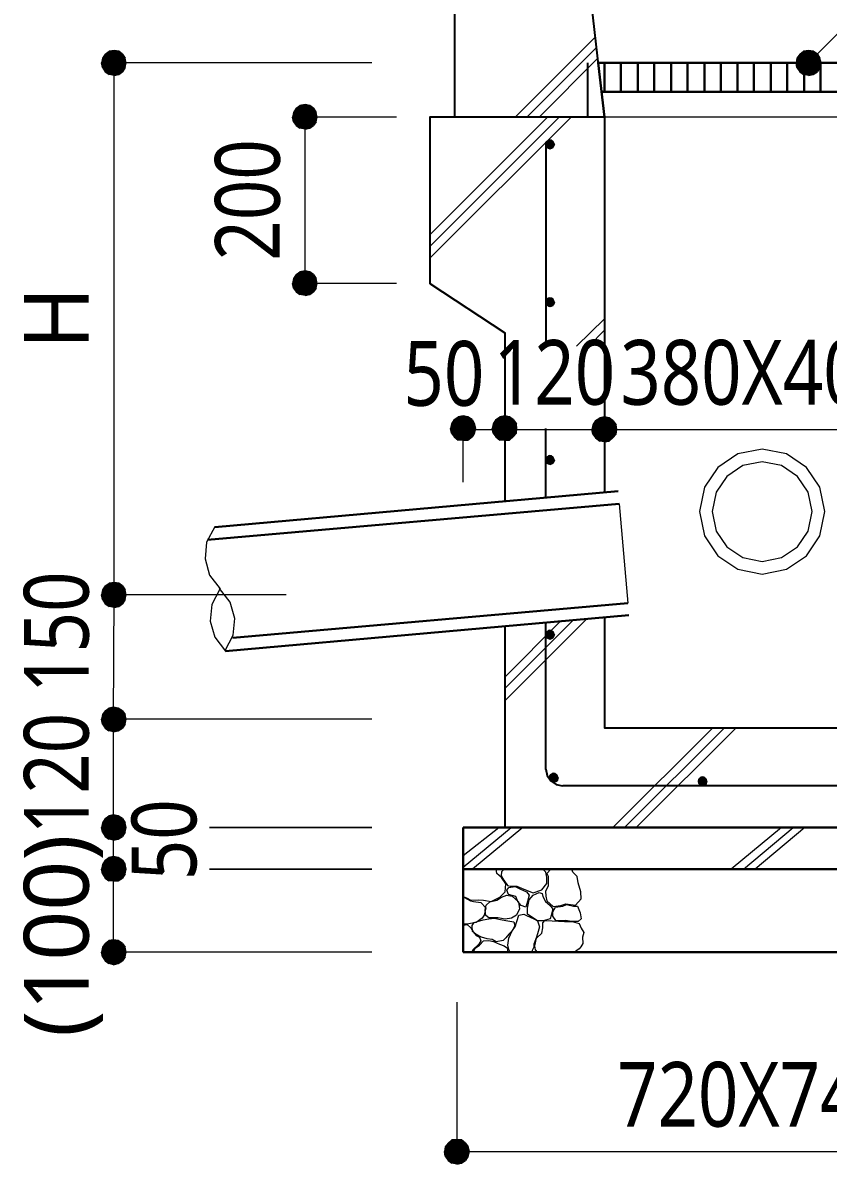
# Model space of a CAD drawing. Header units: millimetres. Extents: x 0 to 420, y 0 to 297.
# Drawn here: x 220.44 to 252.72, y 56.83 to 102.61 of the extents above; entities that cross this region are included whole.
import ezdxf
from ezdxf.enums import TextEntityAlignment as Align

# ---------------------------------------------------------------- set-up
doc = ezdxf.new("R2010")
doc.units = ezdxf.units.MM
doc.styles.add('kst32b', font='NotoSansJP-Variable.ttf')

msp = doc.modelspace()

# ---------------------------------------------------------------- hatches: boundary and pattern name
h = msp.add_hatch(color=7)
h.paths.add_polyline_path([(223.626, 101.198), (223.584, 101.007), (224.092, 101.007), (223.626, 101.198)])
h.paths.add_polyline_path([(223.584, 101.007), (224.092, 101.007), (223.626, 100.817), (223.584, 101.007)])
h.paths.add_polyline_path([(224.092, 101.007), (223.626, 100.817), (223.732, 100.647), (224.092, 101.007)])
h = msp.add_hatch(color=7)
h.paths.add_polyline_path([(224.092, 101.494), (223.901, 101.473), (224.092, 101.007), (224.092, 101.494)])
h.paths.add_polyline_path([(223.901, 101.473), (224.092, 101.007), (223.732, 101.346), (223.901, 101.473)])
h.paths.add_polyline_path([(224.092, 101.007), (223.732, 101.346), (223.626, 101.198), (224.092, 101.007)])
for points in [[(224.282, 101.473), (224.092, 101.494), (224.092, 101.007), (224.282, 101.473)], [(252.116, 101.473), (251.926, 101.494), (251.926, 101.007), (252.116, 101.473)], [(231.944, 99.293), (231.754, 99.335), (231.754, 98.827), (231.944, 99.293)], [(231.944, 92.625), (231.754, 92.668), (231.754, 92.16), (231.944, 92.625)], [(238.273, 86.804), (238.083, 86.847), (238.083, 86.339), (238.273, 86.804)], [(239.945, 86.804), (239.755, 86.847), (239.755, 86.339), (239.945, 86.804)], [(243.946, 86.762), (243.755, 86.804), (243.755, 86.296), (243.946, 86.762)], [(224.282, 80.137), (224.092, 80.158), (224.092, 79.671), (224.282, 80.137)], [(224.261, 75.121), (224.07, 75.163), (224.07, 74.676), (224.261, 75.121)], [(224.261, 70.803), (224.07, 70.845), (224.07, 70.337), (224.261, 70.803)], [(224.261, 69.13), (224.07, 69.173), (224.07, 68.665), (224.261, 69.13)], [(224.261, 65.807), (224.07, 65.828), (224.07, 65.341), (224.261, 65.807)], [(238.019, 57.806), (237.829, 57.827), (237.829, 57.34), (238.019, 57.806)]]:
    msp.add_hatch(color=7).paths.add_polyline_path(points)
h = msp.add_hatch(color=7)
h.paths.add_polyline_path([(224.578, 101.007), (224.536, 101.198), (224.092, 101.007), (224.578, 101.007)])
h.paths.add_polyline_path([(224.536, 101.198), (224.092, 101.007), (224.43, 101.346), (224.536, 101.198)])
h.paths.add_polyline_path([(224.092, 101.007), (224.43, 101.346), (224.282, 101.473), (224.092, 101.007)])
h = msp.add_hatch(color=7)
h.paths.add_polyline_path([(251.46, 101.198), (251.439, 101.007), (251.926, 101.007), (251.46, 101.198)])
h.paths.add_polyline_path([(251.439, 101.007), (251.926, 101.007), (251.46, 100.817), (251.439, 101.007)])
h.paths.add_polyline_path([(251.926, 101.007), (251.46, 100.817), (251.587, 100.647), (251.926, 101.007)])
h = msp.add_hatch(color=7)
h.paths.add_polyline_path([(251.926, 101.494), (251.735, 101.473), (251.926, 101.007), (251.926, 101.494)])
h.paths.add_polyline_path([(251.735, 101.473), (251.926, 101.007), (251.587, 101.346), (251.735, 101.473)])
h.paths.add_polyline_path([(251.926, 101.007), (251.587, 101.346), (251.46, 101.198), (251.926, 101.007)])
h = msp.add_hatch(color=7)
h.paths.add_polyline_path([(252.434, 101.007), (252.391, 101.198), (251.926, 101.007), (252.434, 101.007)])
h.paths.add_polyline_path([(252.391, 101.198), (251.926, 101.007), (252.286, 101.346), (252.391, 101.198)])
h.paths.add_polyline_path([(251.926, 101.007), (252.286, 101.346), (252.116, 101.473), (251.926, 101.007)])
h = msp.add_hatch(color=7)
h.paths.add_polyline_path([(223.732, 100.647), (223.901, 100.542), (224.092, 101.007), (223.732, 100.647)])
h.paths.add_polyline_path([(223.901, 100.542), (224.092, 101.007), (224.092, 100.499), (223.901, 100.542)])
h.paths.add_polyline_path([(224.092, 101.007), (224.092, 100.499), (224.282, 100.542), (224.092, 101.007)])
h = msp.add_hatch(color=7)
h.paths.add_polyline_path([(224.282, 100.542), (224.43, 100.647), (224.092, 101.007), (224.282, 100.542)])
h.paths.add_polyline_path([(224.43, 100.647), (224.092, 101.007), (224.536, 100.817), (224.43, 100.647)])
h.paths.add_polyline_path([(224.092, 101.007), (224.536, 100.817), (224.578, 101.007), (224.092, 101.007)])
h = msp.add_hatch(color=7)
h.paths.add_polyline_path([(251.587, 100.647), (251.735, 100.542), (251.926, 101.007), (251.587, 100.647)])
h.paths.add_polyline_path([(251.735, 100.542), (251.926, 101.007), (251.926, 100.499), (251.735, 100.542)])
h.paths.add_polyline_path([(251.926, 101.007), (251.926, 100.499), (252.116, 100.542), (251.926, 101.007)])
h = msp.add_hatch(color=7)
h.paths.add_polyline_path([(252.116, 100.542), (252.286, 100.647), (251.926, 101.007), (252.116, 100.542)])
h.paths.add_polyline_path([(252.286, 100.647), (251.926, 101.007), (252.391, 100.817), (252.286, 100.647)])
h.paths.add_polyline_path([(251.926, 101.007), (252.391, 100.817), (252.434, 101.007), (251.926, 101.007)])
h = msp.add_hatch(color=7)
h.paths.add_polyline_path([(231.754, 99.335), (231.542, 99.293), (231.754, 98.827), (231.754, 99.335)])
h.paths.add_polyline_path([(231.542, 99.293), (231.754, 98.827), (231.394, 99.187), (231.542, 99.293)])
h.paths.add_polyline_path([(231.754, 98.827), (231.394, 99.187), (231.288, 99.018), (231.754, 98.827)])
h = msp.add_hatch(color=7)
h.paths.add_polyline_path([(231.288, 99.018), (231.246, 98.827), (231.754, 98.827), (231.288, 99.018)])
h.paths.add_polyline_path([(231.246, 98.827), (231.754, 98.827), (231.288, 98.637), (231.246, 98.827)])
h.paths.add_polyline_path([(231.754, 98.827), (231.288, 98.637), (231.394, 98.488), (231.754, 98.827)])
h = msp.add_hatch(color=7)
h.paths.add_polyline_path([(232.241, 98.827), (232.198, 99.018), (231.754, 98.827), (232.241, 98.827)])
h.paths.add_polyline_path([(232.198, 99.018), (231.754, 98.827), (232.093, 99.187), (232.198, 99.018)])
h.paths.add_polyline_path([(231.754, 98.827), (232.093, 99.187), (231.944, 99.293), (231.754, 98.827)])
h = msp.add_hatch(color=7)
h.paths.add_polyline_path([(231.394, 98.488), (231.542, 98.383), (231.754, 98.827), (231.394, 98.488)])
h.paths.add_polyline_path([(231.542, 98.383), (231.754, 98.827), (231.754, 98.34), (231.542, 98.383)])
h.paths.add_polyline_path([(231.754, 98.827), (231.754, 98.34), (231.944, 98.383), (231.754, 98.827)])
h = msp.add_hatch(color=7)
h.paths.add_polyline_path([(231.944, 98.383), (232.093, 98.488), (231.754, 98.827), (231.944, 98.383)])
h.paths.add_polyline_path([(232.093, 98.488), (231.754, 98.827), (232.198, 98.637), (232.093, 98.488)])
h.paths.add_polyline_path([(231.754, 98.827), (232.198, 98.637), (232.241, 98.827), (231.754, 98.827)])
h = msp.add_hatch(color=7)
h.paths.add_polyline_path([(241.469, 97.854), (241.406, 97.727), (241.575, 97.727), (241.469, 97.854)])
h.paths.add_polyline_path([(241.406, 97.727), (241.575, 97.727), (241.469, 97.621), (241.406, 97.727)])
h.paths.add_polyline_path([(241.575, 97.727), (241.469, 97.621), (241.575, 97.557), (241.575, 97.727)])
h = msp.add_hatch(color=7)
h.paths.add_polyline_path([(241.745, 97.727), (241.702, 97.854), (241.575, 97.727), (241.745, 97.727)])
h.paths.add_polyline_path([(241.702, 97.854), (241.575, 97.727), (241.575, 97.896), (241.702, 97.854)])
h.paths.add_polyline_path([(241.575, 97.727), (241.575, 97.896), (241.469, 97.854), (241.575, 97.727)])
h = msp.add_hatch(color=7)
h.paths.add_polyline_path([(241.575, 97.557), (241.702, 97.621), (241.575, 97.727), (241.575, 97.557)])
h.paths.add_polyline_path([(241.702, 97.621), (241.575, 97.727), (241.745, 97.727), (241.702, 97.621)])
h = msp.add_hatch(color=7)
h.paths.add_polyline_path([(231.754, 92.668), (231.542, 92.625), (231.754, 92.16), (231.754, 92.668)])
h.paths.add_polyline_path([(231.542, 92.625), (231.754, 92.16), (231.394, 92.52), (231.542, 92.625)])
h.paths.add_polyline_path([(231.754, 92.16), (231.394, 92.52), (231.288, 92.35), (231.754, 92.16)])
h = msp.add_hatch(color=7)
h.paths.add_polyline_path([(232.241, 92.16), (232.198, 92.35), (231.754, 92.16), (232.241, 92.16)])
h.paths.add_polyline_path([(232.198, 92.35), (231.754, 92.16), (232.093, 92.52), (232.198, 92.35)])
h.paths.add_polyline_path([(231.754, 92.16), (232.093, 92.52), (231.944, 92.625), (231.754, 92.16)])
h = msp.add_hatch(color=7)
h.paths.add_polyline_path([(231.288, 92.35), (231.246, 92.16), (231.754, 92.16), (231.288, 92.35)])
h.paths.add_polyline_path([(231.246, 92.16), (231.754, 92.16), (231.288, 91.969), (231.246, 92.16)])
h.paths.add_polyline_path([(231.754, 92.16), (231.288, 91.969), (231.394, 91.821), (231.754, 92.16)])
h = msp.add_hatch(color=7)
h.paths.add_polyline_path([(231.394, 91.821), (231.542, 91.715), (231.754, 92.16), (231.394, 91.821)])
h.paths.add_polyline_path([(231.542, 91.715), (231.754, 92.16), (231.754, 91.673), (231.542, 91.715)])
h.paths.add_polyline_path([(231.754, 92.16), (231.754, 91.673), (231.944, 91.715), (231.754, 92.16)])
h = msp.add_hatch(color=7)
h.paths.add_polyline_path([(231.944, 91.715), (232.093, 91.821), (231.754, 92.16), (231.944, 91.715)])
h.paths.add_polyline_path([(232.093, 91.821), (231.754, 92.16), (232.198, 91.969), (232.093, 91.821)])
h.paths.add_polyline_path([(231.754, 92.16), (232.198, 91.969), (232.241, 92.16), (231.754, 92.16)])
h = msp.add_hatch(color=7)
h.paths.add_polyline_path([(241.745, 91.398), (241.702, 91.525), (241.575, 91.398), (241.745, 91.398)])
h.paths.add_polyline_path([(241.702, 91.525), (241.575, 91.398), (241.575, 91.567), (241.702, 91.525)])
h.paths.add_polyline_path([(241.575, 91.398), (241.575, 91.567), (241.469, 91.525), (241.575, 91.398)])
h = msp.add_hatch(color=7)
h.paths.add_polyline_path([(241.469, 91.525), (241.406, 91.398), (241.575, 91.398), (241.469, 91.525)])
h.paths.add_polyline_path([(241.406, 91.398), (241.575, 91.398), (241.469, 91.271), (241.406, 91.398)])
h.paths.add_polyline_path([(241.575, 91.398), (241.469, 91.271), (241.575, 91.228), (241.575, 91.398)])
h = msp.add_hatch(color=7)
h.paths.add_polyline_path([(241.575, 91.228), (241.702, 91.271), (241.575, 91.398), (241.575, 91.228)])
h.paths.add_polyline_path([(241.702, 91.271), (241.575, 91.398), (241.745, 91.398), (241.702, 91.271)])
h = msp.add_hatch(color=7)
h.paths.add_polyline_path([(237.617, 86.529), (237.575, 86.339), (238.083, 86.339), (237.617, 86.529)])
h.paths.add_polyline_path([(237.575, 86.339), (238.083, 86.339), (237.617, 86.148), (237.575, 86.339)])
h.paths.add_polyline_path([(238.083, 86.339), (237.617, 86.148), (237.723, 86), (238.083, 86.339)])
h = msp.add_hatch(color=7)
h.paths.add_polyline_path([(238.083, 86.847), (237.892, 86.804), (238.083, 86.339), (238.083, 86.847)])
h.paths.add_polyline_path([(237.892, 86.804), (238.083, 86.339), (237.723, 86.699), (237.892, 86.804)])
h.paths.add_polyline_path([(238.083, 86.339), (237.723, 86.699), (237.617, 86.529), (238.083, 86.339)])
h = msp.add_hatch(color=7)
h.paths.add_polyline_path([(238.591, 86.339), (238.548, 86.529), (238.083, 86.339), (238.591, 86.339)])
h.paths.add_polyline_path([(238.548, 86.529), (238.083, 86.339), (238.443, 86.699), (238.548, 86.529)])
h.paths.add_polyline_path([(238.083, 86.339), (238.443, 86.699), (238.273, 86.804), (238.083, 86.339)])
h = msp.add_hatch(color=7)
h.paths.add_polyline_path([(239.289, 86.529), (239.247, 86.339), (239.755, 86.339), (239.289, 86.529)])
h.paths.add_polyline_path([(239.247, 86.339), (239.755, 86.339), (239.289, 86.148), (239.247, 86.339)])
h.paths.add_polyline_path([(239.755, 86.339), (239.289, 86.148), (239.395, 86), (239.755, 86.339)])
h = msp.add_hatch(color=7)
h.paths.add_polyline_path([(239.755, 86.847), (239.564, 86.804), (239.755, 86.339), (239.755, 86.847)])
h.paths.add_polyline_path([(239.564, 86.804), (239.755, 86.339), (239.395, 86.699), (239.564, 86.804)])
h.paths.add_polyline_path([(239.755, 86.339), (239.395, 86.699), (239.289, 86.529), (239.755, 86.339)])
h = msp.add_hatch(color=7)
h.paths.add_polyline_path([(240.242, 86.339), (240.221, 86.529), (239.755, 86.339), (240.242, 86.339)])
h.paths.add_polyline_path([(240.221, 86.529), (239.755, 86.339), (240.094, 86.699), (240.221, 86.529)])
h.paths.add_polyline_path([(239.755, 86.339), (240.094, 86.699), (239.945, 86.804), (239.755, 86.339)])
h = msp.add_hatch(color=7)
h.paths.add_polyline_path([(243.755, 86.804), (243.565, 86.762), (243.755, 86.296), (243.755, 86.804)])
h.paths.add_polyline_path([(243.565, 86.762), (243.755, 86.296), (243.396, 86.656), (243.565, 86.762)])
h.paths.add_polyline_path([(243.755, 86.296), (243.396, 86.656), (243.29, 86.487), (243.755, 86.296)])
h = msp.add_hatch(color=7)
h.paths.add_polyline_path([(244.242, 86.296), (244.221, 86.487), (243.755, 86.296), (244.242, 86.296)])
h.paths.add_polyline_path([(244.221, 86.487), (243.755, 86.296), (244.094, 86.656), (244.221, 86.487)])
h.paths.add_polyline_path([(243.755, 86.296), (244.094, 86.656), (243.946, 86.762), (243.755, 86.296)])
h = msp.add_hatch(color=7)
h.paths.add_polyline_path([(237.723, 86), (237.892, 85.873), (238.083, 86.339), (237.723, 86)])
h.paths.add_polyline_path([(237.892, 85.873), (238.083, 86.339), (238.083, 85.852), (237.892, 85.873)])
h.paths.add_polyline_path([(238.083, 86.339), (238.083, 85.852), (238.273, 85.873), (238.083, 86.339)])
h = msp.add_hatch(color=7)
h.paths.add_polyline_path([(238.273, 85.873), (238.443, 86), (238.083, 86.339), (238.273, 85.873)])
h.paths.add_polyline_path([(238.443, 86), (238.083, 86.339), (238.548, 86.148), (238.443, 86)])
h.paths.add_polyline_path([(238.083, 86.339), (238.548, 86.148), (238.591, 86.339), (238.083, 86.339)])
h = msp.add_hatch(color=7)
h.paths.add_polyline_path([(239.395, 86), (239.564, 85.873), (239.755, 86.339), (239.395, 86)])
h.paths.add_polyline_path([(239.564, 85.873), (239.755, 86.339), (239.755, 85.852), (239.564, 85.873)])
h.paths.add_polyline_path([(239.755, 86.339), (239.755, 85.852), (239.945, 85.873), (239.755, 86.339)])
h = msp.add_hatch(color=7)
h.paths.add_polyline_path([(239.945, 85.873), (240.094, 86), (239.755, 86.339), (239.945, 85.873)])
h.paths.add_polyline_path([(240.094, 86), (239.755, 86.339), (240.221, 86.148), (240.094, 86)])
h.paths.add_polyline_path([(239.755, 86.339), (240.221, 86.148), (240.242, 86.339), (239.755, 86.339)])
h = msp.add_hatch(color=7)
h.paths.add_polyline_path([(243.29, 86.487), (243.247, 86.296), (243.755, 86.296), (243.29, 86.487)])
h.paths.add_polyline_path([(243.247, 86.296), (243.755, 86.296), (243.29, 86.106), (243.247, 86.296)])
h.paths.add_polyline_path([(243.755, 86.296), (243.29, 86.106), (243.396, 85.958), (243.755, 86.296)])
h = msp.add_hatch(color=7)
h.paths.add_polyline_path([(243.396, 85.958), (243.565, 85.831), (243.755, 86.296), (243.396, 85.958)])
h.paths.add_polyline_path([(243.565, 85.831), (243.755, 86.296), (243.755, 85.81), (243.565, 85.831)])
h.paths.add_polyline_path([(243.755, 86.296), (243.755, 85.81), (243.946, 85.831), (243.755, 86.296)])
h = msp.add_hatch(color=7)
h.paths.add_polyline_path([(243.946, 85.831), (244.094, 85.958), (243.755, 86.296), (243.946, 85.831)])
h.paths.add_polyline_path([(244.094, 85.958), (243.755, 86.296), (244.221, 86.106), (244.094, 85.958)])
h.paths.add_polyline_path([(243.755, 86.296), (244.221, 86.106), (244.242, 86.296), (243.755, 86.296)])
h = msp.add_hatch(color=7)
h.paths.add_polyline_path([(241.469, 85.175), (241.406, 85.069), (241.575, 85.069), (241.469, 85.175)])
h.paths.add_polyline_path([(241.406, 85.069), (241.575, 85.069), (241.469, 84.942), (241.406, 85.069)])
h.paths.add_polyline_path([(241.575, 85.069), (241.469, 84.942), (241.575, 84.899), (241.575, 85.069)])
h = msp.add_hatch(color=7)
h.paths.add_polyline_path([(241.745, 85.069), (241.702, 85.175), (241.575, 85.069), (241.745, 85.069)])
h.paths.add_polyline_path([(241.702, 85.175), (241.575, 85.069), (241.575, 85.238), (241.702, 85.175)])
h.paths.add_polyline_path([(241.575, 85.069), (241.575, 85.238), (241.469, 85.175), (241.575, 85.069)])
h = msp.add_hatch(color=7)
h.paths.add_polyline_path([(241.575, 84.899), (241.702, 84.942), (241.575, 85.069), (241.575, 84.899)])
h.paths.add_polyline_path([(241.702, 84.942), (241.575, 85.069), (241.745, 85.069), (241.702, 84.942)])
h = msp.add_hatch(color=7)
h.paths.add_polyline_path([(224.092, 80.158), (223.901, 80.137), (224.092, 79.671), (224.092, 80.158)])
h.paths.add_polyline_path([(223.901, 80.137), (224.092, 79.671), (223.732, 80.031), (223.901, 80.137)])
h.paths.add_polyline_path([(224.092, 79.671), (223.732, 80.031), (223.626, 79.862), (224.092, 79.671)])
h = msp.add_hatch(color=7)
h.paths.add_polyline_path([(224.578, 79.671), (224.536, 79.862), (224.092, 79.671), (224.578, 79.671)])
h.paths.add_polyline_path([(224.536, 79.862), (224.092, 79.671), (224.43, 80.031), (224.536, 79.862)])
h.paths.add_polyline_path([(224.092, 79.671), (224.43, 80.031), (224.282, 80.137), (224.092, 79.671)])
h = msp.add_hatch(color=7)
h.paths.add_polyline_path([(223.626, 79.862), (223.584, 79.671), (224.092, 79.671), (223.626, 79.862)])
h.paths.add_polyline_path([(223.584, 79.671), (224.092, 79.671), (223.626, 79.481), (223.584, 79.671)])
h.paths.add_polyline_path([(224.092, 79.671), (223.626, 79.481), (223.732, 79.312), (224.092, 79.671)])
h = msp.add_hatch(color=7)
h.paths.add_polyline_path([(223.732, 79.312), (223.901, 79.206), (224.092, 79.671), (223.732, 79.312)])
h.paths.add_polyline_path([(223.901, 79.206), (224.092, 79.671), (224.092, 79.163), (223.901, 79.206)])
h.paths.add_polyline_path([(224.092, 79.671), (224.092, 79.163), (224.282, 79.206), (224.092, 79.671)])
h = msp.add_hatch(color=7)
h.paths.add_polyline_path([(224.282, 79.206), (224.43, 79.312), (224.092, 79.671), (224.282, 79.206)])
h.paths.add_polyline_path([(224.43, 79.312), (224.092, 79.671), (224.536, 79.481), (224.43, 79.312)])
h.paths.add_polyline_path([(224.092, 79.671), (224.536, 79.481), (224.578, 79.671), (224.092, 79.671)])
h = msp.add_hatch(color=7)
h.paths.add_polyline_path([(241.469, 78.19), (241.406, 78.063), (241.575, 78.063), (241.469, 78.19)])
h.paths.add_polyline_path([(241.406, 78.063), (241.575, 78.063), (241.469, 77.957), (241.406, 78.063)])
h.paths.add_polyline_path([(241.575, 78.063), (241.469, 77.957), (241.575, 77.893), (241.575, 78.063)])
h = msp.add_hatch(color=7)
h.paths.add_polyline_path([(241.745, 78.063), (241.702, 78.19), (241.575, 78.063), (241.745, 78.063)])
h.paths.add_polyline_path([(241.702, 78.19), (241.575, 78.063), (241.575, 78.232), (241.702, 78.19)])
h.paths.add_polyline_path([(241.575, 78.063), (241.575, 78.232), (241.469, 78.19), (241.575, 78.063)])
h = msp.add_hatch(color=7)
h.paths.add_polyline_path([(241.575, 77.893), (241.702, 77.957), (241.575, 78.063), (241.575, 77.893)])
h.paths.add_polyline_path([(241.702, 77.957), (241.575, 78.063), (241.745, 78.063), (241.702, 77.957)])
h = msp.add_hatch(color=7)
h.paths.add_polyline_path([(224.07, 75.163), (223.88, 75.121), (224.07, 74.676), (224.07, 75.163)])
h.paths.add_polyline_path([(223.88, 75.121), (224.07, 74.676), (223.732, 75.015), (223.88, 75.121)])
h.paths.add_polyline_path([(224.07, 74.676), (223.732, 75.015), (223.626, 74.866), (224.07, 74.676)])
h = msp.add_hatch(color=7)
h.paths.add_polyline_path([(224.578, 74.676), (224.536, 74.866), (224.07, 74.676), (224.578, 74.676)])
h.paths.add_polyline_path([(224.536, 74.866), (224.07, 74.676), (224.43, 75.015), (224.536, 74.866)])
h.paths.add_polyline_path([(224.07, 74.676), (224.43, 75.015), (224.261, 75.121), (224.07, 74.676)])
h = msp.add_hatch(color=7)
h.paths.add_polyline_path([(223.626, 74.866), (223.584, 74.676), (224.07, 74.676), (223.626, 74.866)])
h.paths.add_polyline_path([(223.584, 74.676), (224.07, 74.676), (223.626, 74.486), (223.584, 74.676)])
h.paths.add_polyline_path([(224.07, 74.676), (223.626, 74.486), (223.732, 74.316), (224.07, 74.676)])
h = msp.add_hatch(color=7)
h.paths.add_polyline_path([(223.732, 74.316), (223.88, 74.21), (224.07, 74.676), (223.732, 74.316)])
h.paths.add_polyline_path([(223.88, 74.21), (224.07, 74.676), (224.07, 74.168), (223.88, 74.21)])
h.paths.add_polyline_path([(224.07, 74.676), (224.07, 74.168), (224.261, 74.21), (224.07, 74.676)])
h = msp.add_hatch(color=7)
h.paths.add_polyline_path([(224.261, 74.21), (224.43, 74.316), (224.07, 74.676), (224.261, 74.21)])
h.paths.add_polyline_path([(224.43, 74.316), (224.07, 74.676), (224.536, 74.486), (224.43, 74.316)])
h.paths.add_polyline_path([(224.07, 74.676), (224.536, 74.486), (224.578, 74.676), (224.07, 74.676)])
h = msp.add_hatch(color=7)
h.paths.add_polyline_path([(241.596, 72.432), (241.554, 72.327), (241.723, 72.327), (241.596, 72.432)])
h.paths.add_polyline_path([(241.554, 72.327), (241.723, 72.327), (241.596, 72.199), (241.554, 72.327)])
h.paths.add_polyline_path([(241.723, 72.327), (241.596, 72.199), (241.723, 72.157), (241.723, 72.327)])
h = msp.add_hatch(color=7)
h.paths.add_polyline_path([(241.893, 72.327), (241.85, 72.432), (241.723, 72.327), (241.893, 72.327)])
h.paths.add_polyline_path([(241.85, 72.432), (241.723, 72.327), (241.723, 72.496), (241.85, 72.432)])
h.paths.add_polyline_path([(241.723, 72.327), (241.723, 72.496), (241.596, 72.432), (241.723, 72.327)])
h = msp.add_hatch(color=7)
h.paths.add_polyline_path([(241.723, 72.157), (241.85, 72.199), (241.723, 72.327), (241.723, 72.157)])
h.paths.add_polyline_path([(241.85, 72.199), (241.723, 72.327), (241.893, 72.327), (241.85, 72.199)])
h = msp.add_hatch(color=7)
h.paths.add_polyline_path([(247.587, 72.284), (247.523, 72.178), (247.692, 72.178), (247.587, 72.284)])
h.paths.add_polyline_path([(247.523, 72.178), (247.692, 72.178), (247.587, 72.051), (247.523, 72.178)])
h.paths.add_polyline_path([(247.692, 72.178), (247.587, 72.051), (247.692, 72.009), (247.692, 72.178)])
h = msp.add_hatch(color=7)
h.paths.add_polyline_path([(247.862, 72.178), (247.819, 72.284), (247.692, 72.178), (247.862, 72.178)])
h.paths.add_polyline_path([(247.819, 72.284), (247.692, 72.178), (247.692, 72.327), (247.819, 72.284)])
h.paths.add_polyline_path([(247.692, 72.178), (247.692, 72.327), (247.587, 72.284), (247.692, 72.178)])
h = msp.add_hatch(color=7)
h.paths.add_polyline_path([(247.692, 72.009), (247.819, 72.051), (247.692, 72.178), (247.692, 72.009)])
h.paths.add_polyline_path([(247.819, 72.051), (247.692, 72.178), (247.862, 72.178), (247.819, 72.051)])
h = msp.add_hatch(color=7)
h.paths.add_polyline_path([(223.626, 70.527), (223.584, 70.337), (224.07, 70.337), (223.626, 70.527)])
h.paths.add_polyline_path([(223.584, 70.337), (224.07, 70.337), (223.626, 70.146), (223.584, 70.337)])
h.paths.add_polyline_path([(224.07, 70.337), (223.626, 70.146), (223.732, 69.977), (224.07, 70.337)])
h = msp.add_hatch(color=7)
h.paths.add_polyline_path([(224.07, 70.845), (223.88, 70.803), (224.07, 70.337), (224.07, 70.845)])
h.paths.add_polyline_path([(223.88, 70.803), (224.07, 70.337), (223.732, 70.697), (223.88, 70.803)])
h.paths.add_polyline_path([(224.07, 70.337), (223.732, 70.697), (223.626, 70.527), (224.07, 70.337)])
h = msp.add_hatch(color=7)
h.paths.add_polyline_path([(224.578, 70.337), (224.536, 70.527), (224.07, 70.337), (224.578, 70.337)])
h.paths.add_polyline_path([(224.536, 70.527), (224.07, 70.337), (224.43, 70.697), (224.536, 70.527)])
h.paths.add_polyline_path([(224.07, 70.337), (224.43, 70.697), (224.261, 70.803), (224.07, 70.337)])
h = msp.add_hatch(color=7)
h.paths.add_polyline_path([(223.732, 69.977), (223.88, 69.871), (224.07, 70.337), (223.732, 69.977)])
h.paths.add_polyline_path([(223.88, 69.871), (224.07, 70.337), (224.07, 69.829), (223.88, 69.871)])
h.paths.add_polyline_path([(224.07, 70.337), (224.07, 69.829), (224.261, 69.871), (224.07, 70.337)])
h = msp.add_hatch(color=7)
h.paths.add_polyline_path([(224.261, 69.871), (224.43, 69.977), (224.07, 70.337), (224.261, 69.871)])
h.paths.add_polyline_path([(224.43, 69.977), (224.07, 70.337), (224.536, 70.146), (224.43, 69.977)])
h.paths.add_polyline_path([(224.07, 70.337), (224.536, 70.146), (224.578, 70.337), (224.07, 70.337)])
h = msp.add_hatch(color=7)
h.paths.add_polyline_path([(224.07, 69.173), (223.88, 69.13), (224.07, 68.665), (224.07, 69.173)])
h.paths.add_polyline_path([(223.88, 69.13), (224.07, 68.665), (223.732, 69.024), (223.88, 69.13)])
h.paths.add_polyline_path([(224.07, 68.665), (223.732, 69.024), (223.626, 68.855), (224.07, 68.665)])
h = msp.add_hatch(color=7)
h.paths.add_polyline_path([(224.578, 68.665), (224.536, 68.855), (224.07, 68.665), (224.578, 68.665)])
h.paths.add_polyline_path([(224.536, 68.855), (224.07, 68.665), (224.43, 69.024), (224.536, 68.855)])
h.paths.add_polyline_path([(224.07, 68.665), (224.43, 69.024), (224.261, 69.13), (224.07, 68.665)])
h = msp.add_hatch(color=7)
h.paths.add_polyline_path([(223.626, 68.855), (223.584, 68.665), (224.07, 68.665), (223.626, 68.855)])
h.paths.add_polyline_path([(223.584, 68.665), (224.07, 68.665), (223.626, 68.474), (223.584, 68.665)])
h.paths.add_polyline_path([(224.07, 68.665), (223.626, 68.474), (223.732, 68.305), (224.07, 68.665)])
h = msp.add_hatch(color=7)
h.paths.add_polyline_path([(223.732, 68.305), (223.88, 68.199), (224.07, 68.665), (223.732, 68.305)])
h.paths.add_polyline_path([(223.88, 68.199), (224.07, 68.665), (224.07, 68.178), (223.88, 68.199)])
h.paths.add_polyline_path([(224.07, 68.665), (224.07, 68.178), (224.261, 68.199), (224.07, 68.665)])
h = msp.add_hatch(color=7)
h.paths.add_polyline_path([(224.261, 68.199), (224.43, 68.305), (224.07, 68.665), (224.261, 68.199)])
h.paths.add_polyline_path([(224.43, 68.305), (224.07, 68.665), (224.536, 68.474), (224.43, 68.305)])
h.paths.add_polyline_path([(224.07, 68.665), (224.536, 68.474), (224.578, 68.665), (224.07, 68.665)])
h = msp.add_hatch(color=7)
h.paths.add_polyline_path([(223.626, 65.532), (223.584, 65.341), (224.07, 65.341), (223.626, 65.532)])
h.paths.add_polyline_path([(223.584, 65.341), (224.07, 65.341), (223.626, 65.151), (223.584, 65.341)])
h.paths.add_polyline_path([(224.07, 65.341), (223.626, 65.151), (223.732, 64.982), (224.07, 65.341)])
h = msp.add_hatch(color=7)
h.paths.add_polyline_path([(224.07, 65.828), (223.88, 65.807), (224.07, 65.341), (224.07, 65.828)])
h.paths.add_polyline_path([(223.88, 65.807), (224.07, 65.341), (223.732, 65.68), (223.88, 65.807)])
h.paths.add_polyline_path([(224.07, 65.341), (223.732, 65.68), (223.626, 65.532), (224.07, 65.341)])
h = msp.add_hatch(color=7)
h.paths.add_polyline_path([(224.578, 65.341), (224.536, 65.532), (224.07, 65.341), (224.578, 65.341)])
h.paths.add_polyline_path([(224.536, 65.532), (224.07, 65.341), (224.43, 65.68), (224.536, 65.532)])
h.paths.add_polyline_path([(224.07, 65.341), (224.43, 65.68), (224.261, 65.807), (224.07, 65.341)])
h = msp.add_hatch(color=7)
h.paths.add_polyline_path([(223.732, 64.982), (223.88, 64.876), (224.07, 65.341), (223.732, 64.982)])
h.paths.add_polyline_path([(223.88, 64.876), (224.07, 65.341), (224.07, 64.834), (223.88, 64.876)])
h.paths.add_polyline_path([(224.07, 65.341), (224.07, 64.834), (224.261, 64.876), (224.07, 65.341)])
h = msp.add_hatch(color=7)
h.paths.add_polyline_path([(224.261, 64.876), (224.43, 64.982), (224.07, 65.341), (224.261, 64.876)])
h.paths.add_polyline_path([(224.43, 64.982), (224.07, 65.341), (224.536, 65.151), (224.43, 64.982)])
h.paths.add_polyline_path([(224.07, 65.341), (224.536, 65.151), (224.578, 65.341), (224.07, 65.341)])
h = msp.add_hatch(color=7)
h.paths.add_polyline_path([(237.829, 57.827), (237.638, 57.806), (237.829, 57.34), (237.829, 57.827)])
h.paths.add_polyline_path([(237.638, 57.806), (237.829, 57.34), (237.49, 57.679), (237.638, 57.806)])
h.paths.add_polyline_path([(237.829, 57.34), (237.49, 57.679), (237.363, 57.531), (237.829, 57.34)])
h = msp.add_hatch(color=7)
h.paths.add_polyline_path([(238.337, 57.34), (238.294, 57.531), (237.829, 57.34), (238.337, 57.34)])
h.paths.add_polyline_path([(238.294, 57.531), (237.829, 57.34), (238.188, 57.679), (238.294, 57.531)])
h.paths.add_polyline_path([(237.829, 57.34), (238.188, 57.679), (238.019, 57.806), (237.829, 57.34)])
h = msp.add_hatch(color=7)
h.paths.add_polyline_path([(237.363, 57.531), (237.342, 57.34), (237.829, 57.34), (237.363, 57.531)])
h.paths.add_polyline_path([(237.342, 57.34), (237.829, 57.34), (237.363, 57.15), (237.342, 57.34)])
h.paths.add_polyline_path([(237.829, 57.34), (237.363, 57.15), (237.49, 56.981), (237.829, 57.34)])
h = msp.add_hatch(color=7)
h.paths.add_polyline_path([(237.49, 56.981), (237.638, 56.875), (237.829, 57.34), (237.49, 56.981)])
h.paths.add_polyline_path([(237.638, 56.875), (237.829, 57.34), (237.829, 56.832), (237.638, 56.875)])
h.paths.add_polyline_path([(237.829, 57.34), (237.829, 56.832), (238.019, 56.875), (237.829, 57.34)])
h = msp.add_hatch(color=7)
h.paths.add_polyline_path([(238.019, 56.875), (238.188, 56.981), (237.829, 57.34), (238.019, 56.875)])
h.paths.add_polyline_path([(238.188, 56.981), (237.829, 57.34), (238.294, 57.15), (238.188, 56.981)])
h.paths.add_polyline_path([(237.829, 57.34), (238.294, 57.15), (238.337, 57.34), (237.829, 57.34)])

# ---------------------------------------------------------------- linework, layer by layer
at = {"lineweight": 13}
for points in [[(251.926, 101.007), (259.525, 108.606)], [(240.178, 98.827), (243.396, 102.045)], [(243.438, 101.621), (240.644, 98.827)], [(241.131, 98.827), (243.48, 101.198)], [(234.421, 101.007), (224.07, 101.007)], [(224.07, 65.341), (224.07, 68.665), (224.07, 70.337), (224.07, 74.676), (224.092, 79.671), (224.092, 101.007)], [(235.416, 98.827), (231.754, 98.827)], [(231.754, 92.16), (231.754, 98.827)], [(236.749, 93.176), (242.422, 98.827)], [(241.935, 98.827), (236.749, 93.641)], [(241.469, 98.827), (236.749, 94.107)], [(256.413, 98.827), (243.755, 98.827)], [(235.416, 92.16), (231.754, 92.16)], [(243.755, 90.741), (242.634, 89.641)], [(243.755, 90.276), (243.12, 89.641)], [(243.755, 89.789), (243.586, 89.641)], [(238.083, 84.18), (238.083, 86.296)], [(238.083, 86.296), (239.755, 86.296), (243.755, 86.296), (256.413, 86.296), (260.414, 86.296)], [(244.348, 83.312), (244.687, 79.333)], [(228.127, 82.398), (227.805, 81.78), (227.739, 81.11), (227.922, 80.462), (228.346, 79.911)], [(230.992, 79.671), (224.092, 79.671)], [(228.338, 79.9), (228.017, 79.283), (227.951, 78.613), (228.133, 77.965), (228.558, 77.413)], [(228.544, 77.432), (228.865, 78.049), (228.932, 78.719), (228.749, 79.367), (228.325, 79.919)], [(243.014, 78.677), (239.755, 75.417)], [(239.755, 75.904), (242.485, 78.634)], [(239.755, 76.369), (241.977, 78.592)], [(234.421, 74.676), (224.07, 74.676)], [(248.095, 74.337), (244.094, 70.337)], [(244.56, 70.337), (248.56, 74.337)], [(249.026, 74.337), (245.025, 70.337)], [(238.083, 68.749), (240.009, 70.337)], [(238.083, 69.215), (239.522, 70.337)], [(240.475, 70.337), (238.464, 68.665)], [(250.846, 70.337), (248.835, 68.665)], [(249.322, 68.665), (251.312, 70.337)], [(251.778, 70.337), (249.788, 68.665)], [(238.083, 67.564), (238.252, 67.5), (238.4, 67.416), (238.696, 67.437), (238.908, 67.416), (239.204, 67.373), (239.564, 67.543), (239.776, 67.754), (239.797, 68.072), (239.628, 68.326), (239.437, 68.495), (239.416, 68.665)], [(239.734, 68.665), (239.628, 68.559), (239.607, 68.411), (239.712, 68.22), (239.861, 68.009), (239.966, 67.987), (240.242, 67.987), (240.517, 67.86), (240.898, 67.712), (241.237, 67.839), (241.448, 68.093), (241.448, 68.347), (241.406, 68.538), (241.279, 68.665)], [(241.596, 68.665), (241.448, 68.495), (241.491, 68.389), (241.491, 68.199), (241.491, 67.987), (241.385, 67.776), (241.406, 67.585), (241.448, 67.395), (241.702, 67.162), (241.998, 67.204), (242.21, 67.268), (242.591, 67.225), (242.824, 67.479), (242.803, 67.754), (242.697, 68.114), (242.655, 68.368), (242.485, 68.538), (242.443, 68.665)], [(238.083, 67.522), (238.146, 67.522), (238.379, 67.395), (238.506, 67.373), (238.802, 67.331), (238.993, 67.12), (238.929, 66.823), (238.845, 66.696), (238.612, 66.527), (238.231, 66.463), (238.083, 66.463)], [(239.966, 65.341), (239.924, 65.447), (239.882, 65.617), (239.924, 65.892), (240.051, 66.188), (240.178, 66.357), (240.242, 66.569), (240.326, 66.823), (240.517, 66.865), (240.623, 66.802), (240.919, 66.675), (241.067, 66.59), (241.152, 66.357), (241.088, 66.167), (241.025, 65.934), (240.919, 65.659), (240.919, 65.532), (240.855, 65.405), (240.855, 65.341)], [(238.083, 66.421), (238.252, 66.442), (238.4, 66.315), (238.485, 66.146), (238.612, 65.998), (238.739, 65.934), (238.802, 65.786), (238.718, 65.659), (238.485, 65.447), (238.421, 65.341)], [(241.067, 65.341), (240.982, 65.426), (240.961, 65.596), (241.025, 65.892), (241.237, 66.104), (241.279, 66.315), (241.279, 66.506), (241.364, 66.612), (241.66, 66.59), (242.147, 66.569), (242.464, 66.569), (242.739, 66.484), (242.824, 66.294), (242.93, 66.125), (242.866, 65.934), (242.887, 65.68), (242.803, 65.553), (242.739, 65.469), (242.549, 65.341)], [(238.506, 65.341), (238.57, 65.49), (238.739, 65.617), (238.908, 65.786), (239.12, 65.807), (239.31, 65.765), (239.543, 65.659), (239.734, 65.596), (239.861, 65.49), (239.861, 65.341)], [(234.421, 65.341), (224.07, 65.341)], [(237.829, 63.331), (237.829, 57.34)], [(237.829, 57.34), (262.086, 57.34)]]:
    msp.add_lwpolyline(points, dxfattribs=at)
at = {"lineweight": 25}
for points in [[(242.02, 106.172), (237.744, 106.172), (237.744, 98.827)], [(243.755, 98.827), (243.014, 105.283)], [(243.078, 101.007), (243.078, 98.827)], [(243.755, 78.74), (243.755, 74.337), (256.413, 74.337), (256.413, 98.827), (258.085, 98.827), (258.085, 101.007), (260.414, 101.05), (260.414, 70.337)], [(243.755, 98.827), (236.749, 98.827), (236.749, 92.16), (239.755, 90.17), (239.755, 83.418)], [(243.755, 98.827), (243.755, 83.778)], [(241.406, 97.832), (241.406, 89.641)], [(241.406, 83.566), (241.406, 86.339)], [(239.755, 78.401), (239.755, 70.337)], [(241.406, 72.665), (241.406, 78.549)], [(241.406, 72.676), (241.458, 72.416), (241.601, 72.204), (241.813, 72.061), (242.073, 72.009)], [(258.085, 72.009), (242.083, 72.009)]]:
    msp.add_lwpolyline(points, dxfattribs=at)
at = {"lineweight": 0}
for points in [[(223.626, 101.198), (223.584, 101.007), (224.092, 101.007)], [(224.092, 101.007), (223.732, 101.346), (223.626, 101.198)], [(223.901, 101.473), (224.092, 101.007), (223.732, 101.346)], [(224.092, 101.494), (223.901, 101.473), (224.092, 101.007)], [(224.282, 101.473), (224.092, 101.494), (224.092, 101.007)], [(224.092, 101.007), (224.43, 101.346), (224.282, 101.473)], [(224.536, 101.198), (224.092, 101.007), (224.43, 101.346)], [(224.578, 101.007), (224.536, 101.198), (224.092, 101.007)], [(251.46, 101.198), (251.439, 101.007), (251.926, 101.007)], [(251.926, 101.007), (251.587, 101.346), (251.46, 101.198)], [(251.735, 101.473), (251.926, 101.007), (251.587, 101.346)], [(251.926, 101.494), (251.735, 101.473), (251.926, 101.007)], [(252.116, 101.473), (251.926, 101.494), (251.926, 101.007)], [(251.926, 101.007), (252.286, 101.346), (252.116, 101.473)], [(252.391, 101.198), (251.926, 101.007), (252.286, 101.346)], [(252.434, 101.007), (252.391, 101.198), (251.926, 101.007)], [(223.584, 101.007), (224.092, 101.007), (223.626, 100.817)], [(224.092, 101.007), (223.626, 100.817), (223.732, 100.647)], [(223.732, 100.647), (223.901, 100.542), (224.092, 101.007)], [(223.901, 100.542), (224.092, 101.007), (224.092, 100.499)], [(224.092, 101.007), (224.092, 100.499), (224.282, 100.542)], [(224.282, 100.542), (224.43, 100.647), (224.092, 101.007)], [(224.43, 100.647), (224.092, 101.007), (224.536, 100.817)], [(224.092, 101.007), (224.536, 100.817), (224.578, 101.007)], [(251.439, 101.007), (251.926, 101.007), (251.46, 100.817)], [(251.926, 101.007), (251.46, 100.817), (251.587, 100.647)], [(251.587, 100.647), (251.735, 100.542), (251.926, 101.007)], [(251.735, 100.542), (251.926, 101.007), (251.926, 100.499)], [(251.926, 101.007), (251.926, 100.499), (252.116, 100.542)], [(252.116, 100.542), (252.286, 100.647), (251.926, 101.007)], [(252.286, 100.647), (251.926, 101.007), (252.391, 100.817)], [(251.926, 101.007), (252.391, 100.817), (252.434, 101.007)], [(231.754, 99.335), (231.542, 99.293), (231.754, 98.827)], [(231.944, 99.293), (231.754, 99.335), (231.754, 98.827)], [(231.288, 99.018), (231.246, 98.827), (231.754, 98.827)], [(231.754, 98.827), (231.394, 99.187), (231.288, 99.018)], [(231.542, 99.293), (231.754, 98.827), (231.394, 99.187)], [(231.754, 98.827), (232.093, 99.187), (231.944, 99.293)], [(232.198, 99.018), (231.754, 98.827), (232.093, 99.187)], [(232.241, 98.827), (232.198, 99.018), (231.754, 98.827)], [(231.246, 98.827), (231.754, 98.827), (231.288, 98.637)], [(231.754, 98.827), (231.288, 98.637), (231.394, 98.488)], [(231.394, 98.488), (231.542, 98.383), (231.754, 98.827)], [(231.542, 98.383), (231.754, 98.827), (231.754, 98.34)], [(231.754, 98.827), (231.754, 98.34), (231.944, 98.383)], [(231.944, 98.383), (232.093, 98.488), (231.754, 98.827)], [(232.093, 98.488), (231.754, 98.827), (232.198, 98.637)], [(231.754, 98.827), (232.198, 98.637), (232.241, 98.827)], [(241.469, 97.854), (241.406, 97.727), (241.575, 97.727)], [(241.406, 97.727), (241.575, 97.727), (241.469, 97.621)], [(241.575, 97.727), (241.575, 97.896), (241.469, 97.854)], [(241.575, 97.727), (241.469, 97.621), (241.575, 97.557)], [(241.702, 97.854), (241.575, 97.727), (241.575, 97.896)], [(241.745, 97.727), (241.702, 97.854), (241.575, 97.727)], [(241.575, 97.557), (241.702, 97.621), (241.575, 97.727)], [(241.702, 97.621), (241.575, 97.727), (241.745, 97.727)], [(231.754, 92.16), (231.394, 92.52), (231.288, 92.35)], [(231.542, 92.625), (231.754, 92.16), (231.394, 92.52)], [(231.754, 92.668), (231.542, 92.625), (231.754, 92.16)], [(231.944, 92.625), (231.754, 92.668), (231.754, 92.16)], [(231.754, 92.16), (232.093, 92.52), (231.944, 92.625)], [(232.198, 92.35), (231.754, 92.16), (232.093, 92.52)], [(231.288, 92.35), (231.246, 92.16), (231.754, 92.16)], [(231.246, 92.16), (231.754, 92.16), (231.288, 91.969)], [(231.754, 92.16), (231.288, 91.969), (231.394, 91.821)], [(231.394, 91.821), (231.542, 91.715), (231.754, 92.16)], [(231.542, 91.715), (231.754, 92.16), (231.754, 91.673)], [(232.241, 92.16), (232.198, 92.35), (231.754, 92.16)], [(231.754, 92.16), (231.754, 91.673), (231.944, 91.715)], [(231.944, 91.715), (232.093, 91.821), (231.754, 92.16)], [(232.093, 91.821), (231.754, 92.16), (232.198, 91.969)], [(231.754, 92.16), (232.198, 91.969), (232.241, 92.16)], [(241.575, 91.398), (241.575, 91.567), (241.469, 91.525)], [(241.702, 91.525), (241.575, 91.398), (241.575, 91.567)], [(241.469, 91.525), (241.406, 91.398), (241.575, 91.398)], [(241.406, 91.398), (241.575, 91.398), (241.469, 91.271)], [(241.575, 91.398), (241.469, 91.271), (241.575, 91.228)], [(241.745, 91.398), (241.702, 91.525), (241.575, 91.398)], [(241.575, 91.228), (241.702, 91.271), (241.575, 91.398)], [(241.702, 91.271), (241.575, 91.398), (241.745, 91.398)], [(237.617, 86.529), (237.575, 86.339), (238.083, 86.339)], [(238.083, 86.339), (237.723, 86.699), (237.617, 86.529)], [(237.892, 86.804), (238.083, 86.339), (237.723, 86.699)], [(238.083, 86.847), (237.892, 86.804), (238.083, 86.339)], [(238.273, 86.804), (238.083, 86.847), (238.083, 86.339)], [(238.083, 86.339), (238.443, 86.699), (238.273, 86.804)], [(238.548, 86.529), (238.083, 86.339), (238.443, 86.699)], [(238.591, 86.339), (238.548, 86.529), (238.083, 86.339)], [(239.289, 86.529), (239.247, 86.339), (239.755, 86.339)], [(239.755, 86.339), (239.395, 86.699), (239.289, 86.529)], [(239.564, 86.804), (239.755, 86.339), (239.395, 86.699)], [(239.755, 86.847), (239.564, 86.804), (239.755, 86.339)], [(239.945, 86.804), (239.755, 86.847), (239.755, 86.339)], [(239.755, 86.339), (240.094, 86.699), (239.945, 86.804)], [(240.221, 86.529), (239.755, 86.339), (240.094, 86.699)], [(240.242, 86.339), (240.221, 86.529), (239.755, 86.339)], [(243.755, 86.296), (243.396, 86.656), (243.29, 86.487)], [(243.565, 86.762), (243.755, 86.296), (243.396, 86.656)], [(243.755, 86.804), (243.565, 86.762), (243.755, 86.296)], [(243.946, 86.762), (243.755, 86.804), (243.755, 86.296)], [(243.755, 86.296), (244.094, 86.656), (243.946, 86.762)], [(244.221, 86.487), (243.755, 86.296), (244.094, 86.656)], [(237.575, 86.339), (238.083, 86.339), (237.617, 86.148)], [(238.083, 86.339), (237.617, 86.148), (237.723, 86)], [(237.723, 86), (237.892, 85.873), (238.083, 86.339)], [(237.892, 85.873), (238.083, 86.339), (238.083, 85.852)], [(238.083, 86.339), (238.083, 85.852), (238.273, 85.873)], [(238.273, 85.873), (238.443, 86), (238.083, 86.339)], [(238.443, 86), (238.083, 86.339), (238.548, 86.148)], [(238.083, 86.339), (238.548, 86.148), (238.591, 86.339)], [(239.247, 86.339), (239.755, 86.339), (239.289, 86.148)], [(239.755, 86.339), (239.289, 86.148), (239.395, 86)], [(239.395, 86), (239.564, 85.873), (239.755, 86.339)], [(239.564, 85.873), (239.755, 86.339), (239.755, 85.852)], [(239.755, 86.339), (239.755, 85.852), (239.945, 85.873)], [(239.945, 85.873), (240.094, 86), (239.755, 86.339)], [(240.094, 86), (239.755, 86.339), (240.221, 86.148)], [(239.755, 86.339), (240.221, 86.148), (240.242, 86.339)], [(243.29, 86.487), (243.247, 86.296), (243.755, 86.296)], [(243.247, 86.296), (243.755, 86.296), (243.29, 86.106)], [(243.755, 86.296), (243.29, 86.106), (243.396, 85.958)], [(243.396, 85.958), (243.565, 85.831), (243.755, 86.296)], [(243.565, 85.831), (243.755, 86.296), (243.755, 85.81)], [(244.242, 86.296), (244.221, 86.487), (243.755, 86.296)], [(243.755, 86.296), (243.755, 85.81), (243.946, 85.831)], [(243.946, 85.831), (244.094, 85.958), (243.755, 86.296)], [(244.094, 85.958), (243.755, 86.296), (244.221, 86.106)], [(243.755, 86.296), (244.221, 86.106), (244.242, 86.296)], [(241.469, 85.175), (241.406, 85.069), (241.575, 85.069)], [(241.575, 85.069), (241.575, 85.238), (241.469, 85.175)], [(241.702, 85.175), (241.575, 85.069), (241.575, 85.238)], [(241.745, 85.069), (241.702, 85.175), (241.575, 85.069)], [(241.406, 85.069), (241.575, 85.069), (241.469, 84.942)], [(241.575, 85.069), (241.469, 84.942), (241.575, 84.899)], [(241.575, 84.899), (241.702, 84.942), (241.575, 85.069)], [(241.702, 84.942), (241.575, 85.069), (241.745, 85.069)], [(223.901, 80.137), (224.092, 79.671), (223.732, 80.031)], [(224.092, 80.158), (223.901, 80.137), (224.092, 79.671)], [(224.282, 80.137), (224.092, 80.158), (224.092, 79.671)], [(224.092, 79.671), (224.43, 80.031), (224.282, 80.137)], [(223.626, 79.862), (223.584, 79.671), (224.092, 79.671)], [(223.584, 79.671), (224.092, 79.671), (223.626, 79.481)], [(224.092, 79.671), (223.732, 80.031), (223.626, 79.862)], [(224.092, 79.671), (223.626, 79.481), (223.732, 79.312)], [(223.732, 79.312), (223.901, 79.206), (224.092, 79.671)], [(223.901, 79.206), (224.092, 79.671), (224.092, 79.163)], [(224.536, 79.862), (224.092, 79.671), (224.43, 80.031)], [(224.578, 79.671), (224.536, 79.862), (224.092, 79.671)], [(224.092, 79.671), (224.092, 79.163), (224.282, 79.206)], [(224.282, 79.206), (224.43, 79.312), (224.092, 79.671)], [(224.43, 79.312), (224.092, 79.671), (224.536, 79.481)], [(224.092, 79.671), (224.536, 79.481), (224.578, 79.671)], [(241.469, 78.19), (241.406, 78.063), (241.575, 78.063)], [(241.406, 78.063), (241.575, 78.063), (241.469, 77.957)], [(241.575, 78.063), (241.575, 78.232), (241.469, 78.19)], [(241.575, 78.063), (241.469, 77.957), (241.575, 77.893)], [(241.702, 78.19), (241.575, 78.063), (241.575, 78.232)], [(241.745, 78.063), (241.702, 78.19), (241.575, 78.063)], [(241.575, 77.893), (241.702, 77.957), (241.575, 78.063)], [(241.702, 77.957), (241.575, 78.063), (241.745, 78.063)], [(223.88, 75.121), (224.07, 74.676), (223.732, 75.015)], [(224.07, 75.163), (223.88, 75.121), (224.07, 74.676)], [(224.261, 75.121), (224.07, 75.163), (224.07, 74.676)], [(224.07, 74.676), (224.43, 75.015), (224.261, 75.121)], [(223.626, 74.866), (223.584, 74.676), (224.07, 74.676)], [(223.584, 74.676), (224.07, 74.676), (223.626, 74.486)], [(224.07, 74.676), (223.732, 75.015), (223.626, 74.866)], [(224.07, 74.676), (223.626, 74.486), (223.732, 74.316)], [(223.732, 74.316), (223.88, 74.21), (224.07, 74.676)], [(223.88, 74.21), (224.07, 74.676), (224.07, 74.168)], [(224.536, 74.866), (224.07, 74.676), (224.43, 75.015)], [(224.578, 74.676), (224.536, 74.866), (224.07, 74.676)], [(224.07, 74.676), (224.07, 74.168), (224.261, 74.21)], [(224.261, 74.21), (224.43, 74.316), (224.07, 74.676)], [(224.43, 74.316), (224.07, 74.676), (224.536, 74.486)], [(224.07, 74.676), (224.536, 74.486), (224.578, 74.676)], [(241.596, 72.432), (241.554, 72.327), (241.723, 72.327)], [(241.723, 72.327), (241.723, 72.496), (241.596, 72.432)], [(241.85, 72.432), (241.723, 72.327), (241.723, 72.496)], [(241.893, 72.327), (241.85, 72.432), (241.723, 72.327)], [(241.554, 72.327), (241.723, 72.327), (241.596, 72.199)], [(241.723, 72.327), (241.596, 72.199), (241.723, 72.157)], [(241.723, 72.157), (241.85, 72.199), (241.723, 72.327)], [(241.85, 72.199), (241.723, 72.327), (241.893, 72.327)], [(247.587, 72.284), (247.523, 72.178), (247.692, 72.178)], [(247.523, 72.178), (247.692, 72.178), (247.587, 72.051)], [(247.692, 72.178), (247.692, 72.327), (247.587, 72.284)], [(247.692, 72.178), (247.587, 72.051), (247.692, 72.009)], [(247.819, 72.284), (247.692, 72.178), (247.692, 72.327)], [(247.862, 72.178), (247.819, 72.284), (247.692, 72.178)], [(247.692, 72.009), (247.819, 72.051), (247.692, 72.178)], [(247.819, 72.051), (247.692, 72.178), (247.862, 72.178)], [(223.626, 70.527), (223.584, 70.337), (224.07, 70.337)], [(224.07, 70.337), (223.732, 70.697), (223.626, 70.527)], [(223.88, 70.803), (224.07, 70.337), (223.732, 70.697)], [(224.07, 70.845), (223.88, 70.803), (224.07, 70.337)], [(224.261, 70.803), (224.07, 70.845), (224.07, 70.337)], [(224.07, 70.337), (224.43, 70.697), (224.261, 70.803)], [(224.536, 70.527), (224.07, 70.337), (224.43, 70.697)], [(224.578, 70.337), (224.536, 70.527), (224.07, 70.337)], [(223.584, 70.337), (224.07, 70.337), (223.626, 70.146)], [(224.07, 70.337), (223.626, 70.146), (223.732, 69.977)], [(223.732, 69.977), (223.88, 69.871), (224.07, 70.337)], [(223.88, 69.871), (224.07, 70.337), (224.07, 69.829)], [(224.07, 70.337), (224.07, 69.829), (224.261, 69.871)], [(224.261, 69.871), (224.43, 69.977), (224.07, 70.337)], [(224.43, 69.977), (224.07, 70.337), (224.536, 70.146)], [(224.07, 70.337), (224.536, 70.146), (224.578, 70.337)], [(223.88, 69.13), (224.07, 68.665), (223.732, 69.024)], [(224.07, 69.173), (223.88, 69.13), (224.07, 68.665)], [(224.261, 69.13), (224.07, 69.173), (224.07, 68.665)], [(224.07, 68.665), (224.43, 69.024), (224.261, 69.13)], [(223.626, 68.855), (223.584, 68.665), (224.07, 68.665)], [(224.07, 68.665), (223.732, 69.024), (223.626, 68.855)], [(224.536, 68.855), (224.07, 68.665), (224.43, 69.024)], [(224.578, 68.665), (224.536, 68.855), (224.07, 68.665)], [(223.584, 68.665), (224.07, 68.665), (223.626, 68.474)], [(224.07, 68.665), (223.626, 68.474), (223.732, 68.305)], [(223.732, 68.305), (223.88, 68.199), (224.07, 68.665)], [(223.88, 68.199), (224.07, 68.665), (224.07, 68.178)], [(224.07, 68.665), (224.07, 68.178), (224.261, 68.199)], [(224.261, 68.199), (224.43, 68.305), (224.07, 68.665)], [(224.43, 68.305), (224.07, 68.665), (224.536, 68.474)], [(224.07, 68.665), (224.536, 68.474), (224.578, 68.665)], [(223.626, 65.532), (223.584, 65.341), (224.07, 65.341)], [(224.07, 65.341), (223.732, 65.68), (223.626, 65.532)], [(223.88, 65.807), (224.07, 65.341), (223.732, 65.68)], [(224.07, 65.828), (223.88, 65.807), (224.07, 65.341)], [(224.261, 65.807), (224.07, 65.828), (224.07, 65.341)], [(224.07, 65.341), (224.43, 65.68), (224.261, 65.807)], [(224.536, 65.532), (224.07, 65.341), (224.43, 65.68)], [(224.578, 65.341), (224.536, 65.532), (224.07, 65.341)], [(223.584, 65.341), (224.07, 65.341), (223.626, 65.151)], [(224.07, 65.341), (223.626, 65.151), (223.732, 64.982)], [(223.732, 64.982), (223.88, 64.876), (224.07, 65.341)], [(223.88, 64.876), (224.07, 65.341), (224.07, 64.834)], [(224.07, 65.341), (224.07, 64.834), (224.261, 64.876)], [(224.261, 64.876), (224.43, 64.982), (224.07, 65.341)], [(224.43, 64.982), (224.07, 65.341), (224.536, 65.151)], [(224.07, 65.341), (224.536, 65.151), (224.578, 65.341)], [(237.829, 57.34), (237.49, 57.679), (237.363, 57.531)], [(237.638, 57.806), (237.829, 57.34), (237.49, 57.679)], [(237.829, 57.827), (237.638, 57.806), (237.829, 57.34)], [(238.019, 57.806), (237.829, 57.827), (237.829, 57.34)], [(237.829, 57.34), (238.188, 57.679), (238.019, 57.806)], [(238.294, 57.531), (237.829, 57.34), (238.188, 57.679)], [(237.363, 57.531), (237.342, 57.34), (237.829, 57.34)], [(237.342, 57.34), (237.829, 57.34), (237.363, 57.15)], [(237.829, 57.34), (237.363, 57.15), (237.49, 56.981)], [(237.49, 56.981), (237.638, 56.875), (237.829, 57.34)], [(237.638, 56.875), (237.829, 57.34), (237.829, 56.832)], [(238.337, 57.34), (238.294, 57.531), (237.829, 57.34)], [(237.829, 57.34), (237.829, 56.832), (238.019, 56.875)], [(238.019, 56.875), (238.188, 56.981), (237.829, 57.34)], [(238.188, 56.981), (237.829, 57.34), (238.294, 57.15)], [(237.829, 57.34), (238.294, 57.15), (238.337, 57.34)]]:
    msp.add_lwpolyline(points, close=True, dxfattribs=at)
at = {"lineweight": 30}
for points in [[(257.09, 99.843), (257.09, 101.007), (243.501, 101.007)], [(243.501, 101.007), (243.755, 98.827)], [(243.755, 101.007), (243.755, 99.843)], [(244.412, 101.007), (244.412, 99.843)], [(245.089, 101.007), (245.089, 99.843)], [(245.745, 99.843), (245.745, 101.007)], [(246.422, 101.007), (246.422, 99.843)], [(247.079, 99.843), (247.079, 101.007)], [(247.756, 101.007), (247.756, 99.843)], [(248.412, 99.843), (248.412, 101.007)], [(249.089, 101.007), (249.089, 99.843)], [(249.746, 99.843), (249.746, 101.007)], [(250.423, 101.007), (250.423, 99.843)], [(251.079, 99.843), (251.079, 101.007)], [(251.756, 101.007), (251.756, 99.843)], [(252.412, 99.843), (252.412, 101.007)], [(257.577, 99.843), (243.628, 99.843)], [(228.134, 82.381), (244.306, 83.82)], [(244.348, 83.312), (227.838, 81.873)], [(228.854, 77.936), (244.687, 79.333)], [(244.729, 78.846), (228.558, 77.406)], [(238.083, 65.341), (238.083, 70.337)], [(262.086, 65.341), (238.083, 65.341)]]:
    msp.add_lwpolyline(points, dxfattribs=at)
at = {"lineweight": 25}
for points in [[(241.723, 97.737), (241.711, 97.799), (241.677, 97.849), (241.626, 97.883), (241.565, 97.896), (241.503, 97.883), (241.452, 97.849), (241.418, 97.799), (241.406, 97.737), (241.418, 97.675), (241.452, 97.625), (241.503, 97.591), (241.565, 97.578), (241.626, 97.591), (241.677, 97.625), (241.711, 97.675)], [(241.723, 91.408), (241.711, 91.47), (241.677, 91.521), (241.626, 91.555), (241.565, 91.567), (241.503, 91.555), (241.452, 91.521), (241.418, 91.47), (241.406, 91.408), (241.418, 91.346), (241.452, 91.296), (241.503, 91.262), (241.565, 91.249), (241.626, 91.262), (241.677, 91.296), (241.711, 91.346)], [(241.723, 85.079), (241.711, 85.141), (241.677, 85.192), (241.626, 85.226), (241.565, 85.238), (241.503, 85.226), (241.452, 85.192), (241.418, 85.141), (241.406, 85.079), (241.418, 85.018), (241.452, 84.967), (241.503, 84.933), (241.565, 84.921), (241.626, 84.933), (241.677, 84.967), (241.711, 85.018)], [(241.723, 78.073), (241.711, 78.135), (241.677, 78.185), (241.626, 78.22), (241.565, 78.232), (241.503, 78.22), (241.452, 78.185), (241.418, 78.135), (241.406, 78.073), (241.418, 78.011), (241.452, 77.961), (241.503, 77.927), (241.565, 77.914), (241.626, 77.927), (241.677, 77.961), (241.711, 78.011)], [(241.872, 72.337), (241.859, 72.399), (241.825, 72.449), (241.775, 72.483), (241.713, 72.496), (241.651, 72.483), (241.6, 72.449), (241.566, 72.399), (241.554, 72.337), (241.566, 72.275), (241.6, 72.225), (241.651, 72.191), (241.713, 72.178), (241.775, 72.191), (241.825, 72.225), (241.859, 72.275)], [(247.84, 72.189), (247.828, 72.251), (247.794, 72.301), (247.744, 72.335), (247.682, 72.348), (247.62, 72.335), (247.569, 72.301), (247.535, 72.251), (247.523, 72.189), (247.535, 72.127), (247.569, 72.077), (247.62, 72.043), (247.682, 72.03), (247.744, 72.043), (247.794, 72.077), (247.828, 72.127)], [(238.083, 70.337), (262.086, 70.337)], [(262.086, 68.665), (238.083, 68.665)]]:
    msp.add_lwpolyline(points, close=True, dxfattribs=at)
at = {"lineweight": 13}
for points in [[(252.582, 83.005), (252.385, 83.981), (251.847, 84.779), (251.05, 85.316), (250.074, 85.513), (249.097, 85.316), (248.3, 84.779), (247.762, 83.981), (247.565, 83.005), (247.762, 82.029), (248.3, 81.231), (249.097, 80.694), (250.074, 80.497), (251.05, 80.694), (251.847, 81.231), (252.385, 82.029)], [(252.074, 83.005), (251.917, 83.784), (251.488, 84.419), (250.852, 84.848), (250.074, 85.005), (249.295, 84.848), (248.659, 84.419), (248.231, 83.784), (248.073, 83.005), (248.231, 82.227), (248.659, 81.591), (249.295, 81.162), (250.074, 81.005), (250.852, 81.162), (251.488, 81.591), (251.917, 82.227)], [(227.923, 70.337), (234.421, 70.337)], [(227.923, 68.665), (234.421, 68.665)], [(239.903, 67.649), (239.839, 67.818), (239.924, 67.924), (240.178, 67.966), (240.39, 67.86), (240.623, 67.754), (240.729, 67.628), (240.665, 67.373), (240.602, 67.141), (240.411, 67.204), (240.284, 67.373), (240.199, 67.564)], [(239.12, 66.717), (238.993, 66.802), (238.972, 67.014), (239.014, 67.225), (239.162, 67.352), (239.437, 67.416), (239.628, 67.543), (239.839, 67.628), (240.051, 67.585), (240.305, 67.352), (240.348, 67.077), (240.221, 66.823), (240.03, 66.696), (239.776, 66.654), (239.48, 66.717)], [(240.834, 66.738), (240.665, 66.865), (240.665, 67.098), (240.729, 67.437), (240.898, 67.628), (241.131, 67.733), (241.258, 67.691), (241.279, 67.564), (241.385, 67.373), (241.575, 67.204), (241.681, 67.056), (241.618, 66.802), (241.575, 66.675), (241.3, 66.59), (241.067, 66.59)], [(241.808, 66.612), (241.681, 66.781), (241.681, 66.95), (241.787, 67.141), (242.083, 67.183), (242.231, 67.246), (242.507, 67.183), (242.676, 67.183), (242.782, 66.908), (242.824, 66.675), (242.697, 66.569), (242.422, 66.569), (242.21, 66.612), (242.104, 66.59)], [(238.591, 66.061), (238.464, 66.167), (238.443, 66.4), (238.527, 66.527), (238.887, 66.633), (239.12, 66.675), (239.331, 66.696), (239.649, 66.633), (239.882, 66.59), (240.115, 66.548), (240.157, 66.4), (240.072, 66.209), (239.924, 66.061), (239.797, 65.913), (239.691, 65.807), (239.416, 65.744), (239.247, 65.849), (239.056, 65.871), (238.824, 65.934)]]:
    msp.add_lwpolyline(points, close=True, dxfattribs=at)

# ---------------------------------------------------------------- texts
at = {"style": 'kst32b'}
for s, p, p2 in [('200', (230.738, 93.07), (230.738, 97.943)), ('50', (235.691, 87.249), (238.939, 87.249)), ('120', (239.31, 87.291), (244.183, 87.291)), ('380X400', (244.39, 87.291), (255.761, 87.291)), ('150', (223.076, 75.734), (223.076, 80.607)), ('120', (223.076, 70.062), (223.076, 74.935)), ('50', (227.394, 68.22), (227.394, 71.469)), ('(100)', (223.076, 61.934), (223.076, 70.055)), ('720X740', (244.263, 58.335), (255.634, 58.335))]:
    msp.add_text(s, height=2.5989, dxfattribs=at).set_placement(p, p2, align=Align.FIT)
msp.add_text('H', height=2.599, rotation=90, dxfattribs=at).set_placement((223.076, 89.514))

doc.saveas('drawing.dxf')
